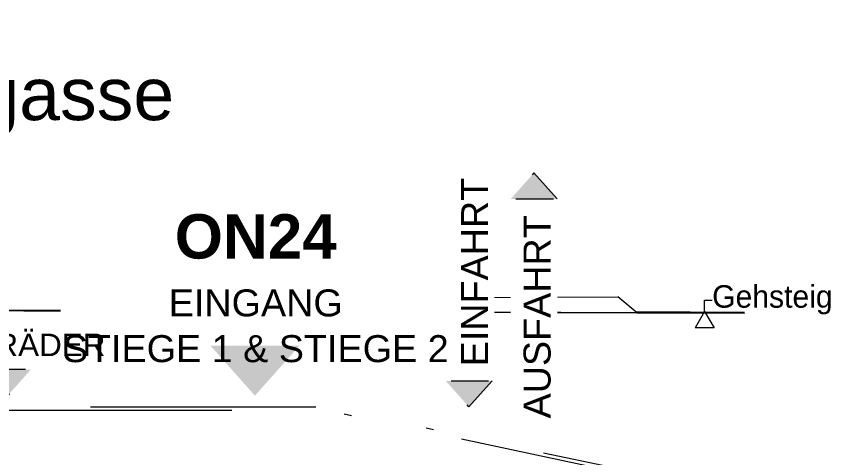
# Model space of a CAD drawing. Header units: metres. Extents: x -3.9 to 83, y -38 to 6.2.
# Drawn here: x 42.88 to 53.74, y -2.38 to 3.51 of the extents above; entities that cross this region are included whole.
import ezdxf

# ---------------------------------------------------------------- set-up
doc = ezdxf.new("R2010")
doc.units = ezdxf.units.M
doc.header["$MEASUREMENT"] = 0
doc.set_wipeout_variables(frame=1)
for name, pattern in [('Schnittlinie', [0.006, 0.003, -0.0015, 0, -0.0015]), ('Untersicht', [0.001, 0.0005, -0.0005]), ('Wipeout_Contour', [1, 0, -1])]:
    doc.linetypes.add(name, pattern=pattern)
for name, color, linetype in [('0._Erdgeschoß PP Icon_1_0', 7, 'Continuous'), ('0._Erdgeschoß PP Icon_1_165 Fassadengestaltung Bänder', 7, 'Continuous'), ('0._Erdgeschoß PP Icon_1_710 Gelände', 7, 'Continuous'), ('0._Erdgeschoß PP Icon_1_844 Umriss 2D', 7, 'Continuous'), ('0._Erdgeschoß PP Icon_1_905 VP Beschriftung Übersicht.Übersicht', 7, 'Continuous'), ('0._Erdgeschoß PP Icon_1_925 Vorentwurf Beschriftung', 7, 'Continuous'), ('0._Erdgeschoß PP Icon_1_Neubau_844 Umriss 2D', 7, 'Continuous')]:
    doc.layers.add(name, color=color, linetype=linetype)
doc.styles.add('ERSTELLTER_STIL_11', font='arial.ttf')
doc.styles.add('ERSTELLTER_STIL_2', font='')
doc.styles.add('ERSTELLTER_STIL_6', font='arial.ttf')
doc.styles.get('ERSTELLTER_STIL_2').set_extended_font_data('Eurostile')

msp = doc.modelspace()

# ---------------------------------------------------------------- wipeouts: each hides what was drawn before it
at = {"color": 254, "linetype": 'Wipeout_Contour', "lineweight": 0, "ltscale": 193.488375}
msp.add_wipeout([(28.205, 3.511), (28.205, -37.839), (52.586, -37.839), (52.586, 3.511)], dxfattribs=at).dxf.layer = '0._Erdgeschoß PP Icon_1_0'

# ---------------------------------------------------------------- next in the draw order: hatches: boundary and pattern name
at = {"layer": '0._Erdgeschoß PP Icon_1_905 VP Beschriftung Übersicht.Übersicht', "linetype": 'Continuous', "lineweight": 0, "true_color": 0x000000}
for points in [[(50.091, 1.074), (49.782, 1.422), (49.473, 1.074)], [(42.46, -1.202), (42.768, -1.55), (43.077, -1.202)], [(49.223, -1.353), (48.606, -1.353), (48.915, -1.7)]]:
    msp.add_hatch(color=18, dxfattribs=at).paths.add_polyline_path(points)
at = {"layer": '0._Erdgeschoß PP Icon_1_905 VP Beschriftung Übersicht.Übersicht', "linetype": 'Continuous', "lineweight": 0, "true_color": 0x003a6c}
msp.add_hatch(color=156, dxfattribs=at).paths.add_polyline_path([(46.655, -0.884), (45.472, -0.884), (46.063, -1.55)])
at = {"layer": '0._Erdgeschoß PP Icon_1_905 VP Beschriftung Übersicht.Übersicht', "linetype": 'Continuous', "lineweight": 0, "true_color": 0x00070e}
msp.add_hatch(color=178, dxfattribs=at).paths.add_polyline_path([(46.655, -0.884), (45.472, -0.884), (46.063, -1.55)])

# ---------------------------------------------------------------- next in the draw order: linework, layer by layer
at = {"layer": '0._Erdgeschoß PP Icon_1_165 Fassadengestaltung Bänder', "color": 7, "linetype": 'Schnittlinie', "lineweight": 13, "ltscale": 1000, "flags": 128}
msp.add_lwpolyline([(31.818, -2.55), (31.818, -2.489), (35.538, -1.7), (37.708, -1.7), (44.908, -1.7), (47.028, -1.7), (50.803, -2.5), (50.803, -2.55), (50.753, -2.55), (50.753, -2.543), (47.028, -1.75), (35.538, -1.75)], close=True, dxfattribs=at)
at = {"layer": '0._Erdgeschoß PP Icon_1_710 Gelände', "color": 83, "linetype": 'Continuous', "lineweight": 13, "ltscale": 1000, "true_color": 0x89cd89}
for p, q in [((46.951, -0.244), (46.688, -0.42)), ((46.951, -0.244), (50.898, -0.23)), ((51.139, -0.434), (50.898, -0.23)), ((41.3, -0.403), (46.688, -0.42)), ((48.912, -0.437), (41.3, -0.413)), ((52.586, -0.439), (51.139, -0.434)), ((52.586, -0.449), (48.912, -0.437))]:
    msp.add_line(p, q, dxfattribs=at)
at = {"layer": '0._Erdgeschoß PP Icon_1_710 Gelände', "color": 8, "linetype": 'Continuous', "lineweight": 0, "ltscale": 1000, "flags": 128}
msp.add_lwpolyline([(28.205, -0.363), (46.674, -0.43), (51.151, -0.444), (52.586, -0.449)], dxfattribs=at)
at = {"layer": '0._Erdgeschoß PP Icon_1_905 VP Beschriftung Übersicht.Übersicht', "color": 7, "linetype": 'Untersicht', "lineweight": 13, "ltscale": 1000, "flags": 128}
for points in [[(50.091, 1.074), (49.782, 1.422), (49.473, 1.074)], [(42.46, -1.202), (42.768, -1.55), (43.077, -1.202)], [(49.223, -1.353), (48.915, -1.7), (48.606, -1.353)]]:
    msp.add_lwpolyline(points, close=True, dxfattribs=at)
at = {"layer": '0._Erdgeschoß PP Icon_1_Neubau_844 Umriss 2D', "color": 7, "linetype": 'Continuous', "lineweight": 13, "ltscale": 1000}
for p, q in [((52.056, -0.428), (52.056, -0.278)), ((52.056, -0.278), (52.156, -0.278)), ((52.056, -0.428), (51.931, -0.644)), ((52.056, -0.428), (52.181, -0.644)), ((52.181, -0.644), (51.931, -0.644))]:
    msp.add_line(p, q, dxfattribs=at)

# ---------------------------------------------------------------- next in the draw order: texts
at = {"layer": '0._Erdgeschoß PP Icon_1_844 Umriss 2D', "color": 7, "linetype": 'Continuous', "lineweight": 13, "insert": (52.156, -0.272), "char_height": 0.3, "attachment_point": 4, "style": 'ERSTELLTER_STIL_2'}
msp.add_mtext('\\A1;{\\pql;\\fEurostile|b0|i0|c0|p0;\\W1.000000;Gehsteig}', dxfattribs=at)
at = {"layer": '0._Erdgeschoß PP Icon_1_905 VP Beschriftung Übersicht.Übersicht', "color": 7, "linetype": 'Continuous', "lineweight": 13, "insert": (42.768, -1.023), "char_height": 0.3, "attachment_point": 8, "style": 'ERSTELLTER_STIL_6'}
msp.add_mtext('\\A1;{\\pqc;\\fHelvetica|b0|i0|c0|p0;\\W1.000000;FAHRRÄDER}', dxfattribs=at)
at = {"layer": '0._Erdgeschoß PP Icon_1_925 Vorentwurf Beschriftung', "color": 7, "linetype": 'Continuous', "lineweight": 13, "insert": (41.292, 1.914), "char_height": 0.7, "attachment_point": 8, "style": 'ERSTELLTER_STIL_6'}
msp.add_mtext('\\A1;{\\pqc;\\fHelvetica|b0|i0|c0|p0;\\W1.000000;Barawitzkagasse}', dxfattribs=at)

# ---------------------------------------------------------------- next in the draw order: wipeouts: each hides what was drawn before it
at = {"color": 254, "linetype": 'Wipeout_Contour', "lineweight": 0, "ltscale": 195.844263}
msp.add_wipeout([(49.252, -1.103), (49.252, 1.301), (48.635, 1.301), (48.635, -1.103)], dxfattribs=at).dxf.layer = '0._Erdgeschoß PP Icon_1_905 VP Beschriftung Übersicht.Übersicht'
at = {"color": 254, "linetype": 'Wipeout_Contour', "lineweight": 0, "ltscale": 199.218728}
msp.add_wipeout([(50.091, -1.822), (50.091, 0.824), (49.473, 0.824), (49.473, -1.822)], dxfattribs=at).dxf.layer = '0._Erdgeschoß PP Icon_1_905 VP Beschriftung Übersicht.Übersicht'

# ---------------------------------------------------------------- next in the draw order: texts
at = {"layer": '0._Erdgeschoß PP Icon_1_905 VP Beschriftung Übersicht.Übersicht', "color": 7, "linetype": 'Continuous', "lineweight": 13, "char_height": 0.36, "attachment_point": 2, "rotation": 90, "style": 'ERSTELLTER_STIL_6'}
for s, insert in [('\\A1;{\\pqc;\\fHelvetica|b0|i0|c0|p0;\\W1.000000;EINFAHRT}', (48.811, 0.099)), ('\\A1;{\\pqc;\\fHelvetica|b0|i0|c0|p0;\\W1.000000;AUS\\fHelvetica|b0|i0|c0|p0;\\W1.000000;FAHRT}', (49.643, -0.499))]:
    msp.add_mtext(s, dxfattribs=dict(at, insert=insert))

# ---------------------------------------------------------------- next in the draw order: wipeouts: each hides what was drawn before it
at = {"color": 254, "linetype": 'Wipeout_Contour', "lineweight": 0, "ltscale": 184.349224}
msp.add_wipeout([(43.476, -0.619), (48.673, -0.619), (48.673, 1.232), (43.476, 1.232)], dxfattribs=at).dxf.layer = '0._Erdgeschoß PP Icon_1_905 VP Beschriftung Übersicht.Übersicht'

# ---------------------------------------------------------------- next in the draw order: texts
at = {"layer": '0._Erdgeschoß PP Icon_1_905 VP Beschriftung Übersicht.Übersicht', "color": 154, "linetype": 'Continuous', "lineweight": 13, "true_color": 0x004e91, "insert": (46.074, -1.108), "char_height": 0.59163, "attachment_point": 8, "line_spacing_factor": 1.016939, "style": 'ERSTELLTER_STIL_11'}
msp.add_mtext('\\A1;{\\pqc;\\fHelvetica|b1|i0|c0|p0;\\W1.000000;ON24\\P\\pqc;\\fHelvetica|b0|i0|c0|p0;\\H0.608489x;\\W1.000000;EINGANG\\P\\pqc;\\fHelvetica|b0|i0|c0|p0;\\W1.000000;STIEGE 1 & STIEGE 2}', dxfattribs=at)

doc.saveas('drawing.dxf')
